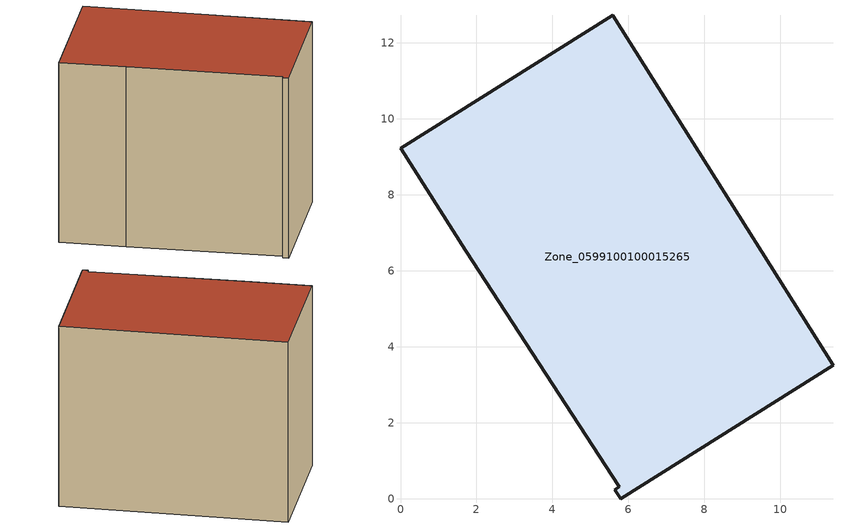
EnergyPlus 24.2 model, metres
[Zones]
Zone_0599100100015265
 floor ground (C_G): 1.72,6.53 0,9.22 5.59,12.74 11.38,3.51 5.8,0 5.64,0.24 5.76,0.32 z0
 wall outside (C_F): 5.8,0 11.38,3.51 5.59,12.74 0,9.22 1.72,6.53 5.76,0.32 5.64,0.24 5.8,0 z0:9.18
 roof outside (C_R): 0,9.22 1.72,6.53 5.76,0.32 5.64,0.24 5.8,0 11.38,3.51 5.59,12.74 z9.18
[BUILDING]
Pand.0599100100015265: North Axis=0; Terrain=City; Loads Convergence Tolerance Value=0.04; Temperature Convergence Tolerance Value=0.4; Solar Distribution=FullExterior; Maximum Number of Warmup Days=25; Minimum Number of Warmup Days=1
[Site:Location]
Rotterdam.The.Hague.AP_ZH_NLD Design_Conditions: Latitude=51.96; Longitude=4.45; Time Zone=1; Elevation=-4.5
[SITE:GROUNDTEMPERATURE:BUILDINGSURFACE]
18, 18, 18, 18, 18, 18, 18, 18, 18, 18, 18, 18
[MATERIAL] Thermal Absorptance=0.9; Solar Absorptance=0.7; Visible Absorptance=0.7
Name | Roughness | Thickness | Conductivity | Density | Specific Heat
G.TC.2015-2018 | MediumSmooth | 0.15 | 0.0428571 | 540 | 1210
F.TC.2015-2018 | Rough | 0.3 | 0.0666667 | 1920 | 840
R.TC.2015-2018 | MediumRough | 0.2 | 0.0333333 | 1500 | 1000
[CONSTRUCTION]
C_G: G.TC.2015-2018
C_F: F.TC.2015-2018
C_R: R.TC.2015-2018
[ZONE]
Zone_0599100100015265: Type=1; Multiplier=1; Ceiling Height=Autocalculate; Volume=Autocalculate; Floor Area=autocalculate; Part of Total Floor Area=Yes
[ZONEINFILTRATION:DESIGNFLOWRATE]
Infil_Zone_0599100100015265: Zone or ZoneList or Space or SpaceList=Zone_0599100100015265; Schedule=AlwaysOn; Design Flow Rate Calculation Method=Flow/Area; Flow Rate per Floor Area=0.0015; Constant Term Coefficient=1; Temperature Term Coefficient=0; Velocity Term Coefficient=0; Velocity Squared Term Coefficient=0
[HVACTEMPLATE:ZONE:IDEALLOADSAIRSYSTEM]
Zone_0599100100015265: Maximum Heating Supply Air Temperature=50; Minimum Cooling Supply Air Temperature=13; Maximum Heating Supply Air Humidity Ratio=0.0156; Minimum Cooling Supply Air Humidity Ratio=0.0077; Heating Limit=NoLimit; Cooling Limit=NoLimit; Dehumidification Control Type=ConstantSensibleHeatRatio; Cooling Sensible Heat Ratio=0.7; Dehumidification Setpoint=60; Humidification Control Type=None; Humidification Setpoint=30; Outdoor Air Method=None; Outdoor Air Flow Rate per Person=0.00944; Outdoor Air Flow Rate per Zone Floor Area=0; Outdoor Air Flow Rate per Zone=0; Demand Controlled Ventilation Type=None; Outdoor Air Economizer Type=NoEconomizer; Heat Recovery Type=None; Sensible Heat Recovery Effectiveness=0.7; Latent Heat Recovery Effectiveness=0.65
[ZONECONTROL:THERMOSTAT]
ThermostatControl_Zone_0599100100015265: Zone or ZoneList=Zone_0599100100015265; Control Type Schedule=DualSetpointControlType; Control 1=Thermostat_Zone_0599100100015265; Temperature Difference Between Cutout And Setpoint=0
[THERMOSTATSETPOINT:DUALSETPOINT]
Thermostat_Zone_0599100100015265: Heating Setpoint Temperature Schedule=HeatingSetpoint_Zone_0599100100015265; Cooling Setpoint Temperature Schedule=CoolingSetpoint_Zone_0599100100015265
[SCHEDULE:COMPACT]
HeatingSetpoint_Zone_0599100100015265: Through: 12/31, For: AllDays, Until: 24:00, 21
CoolingSetpoint_Zone_0599100100015265: Through: 12/31, For: AllDays, Until: 24:00, 24
DualSetpointControlType: Through: 12/31, For: AllDays, Until: 24:00, 4
AlwaysOn: Through: 12/31, For: AllDays, Until: 24:00, 1
